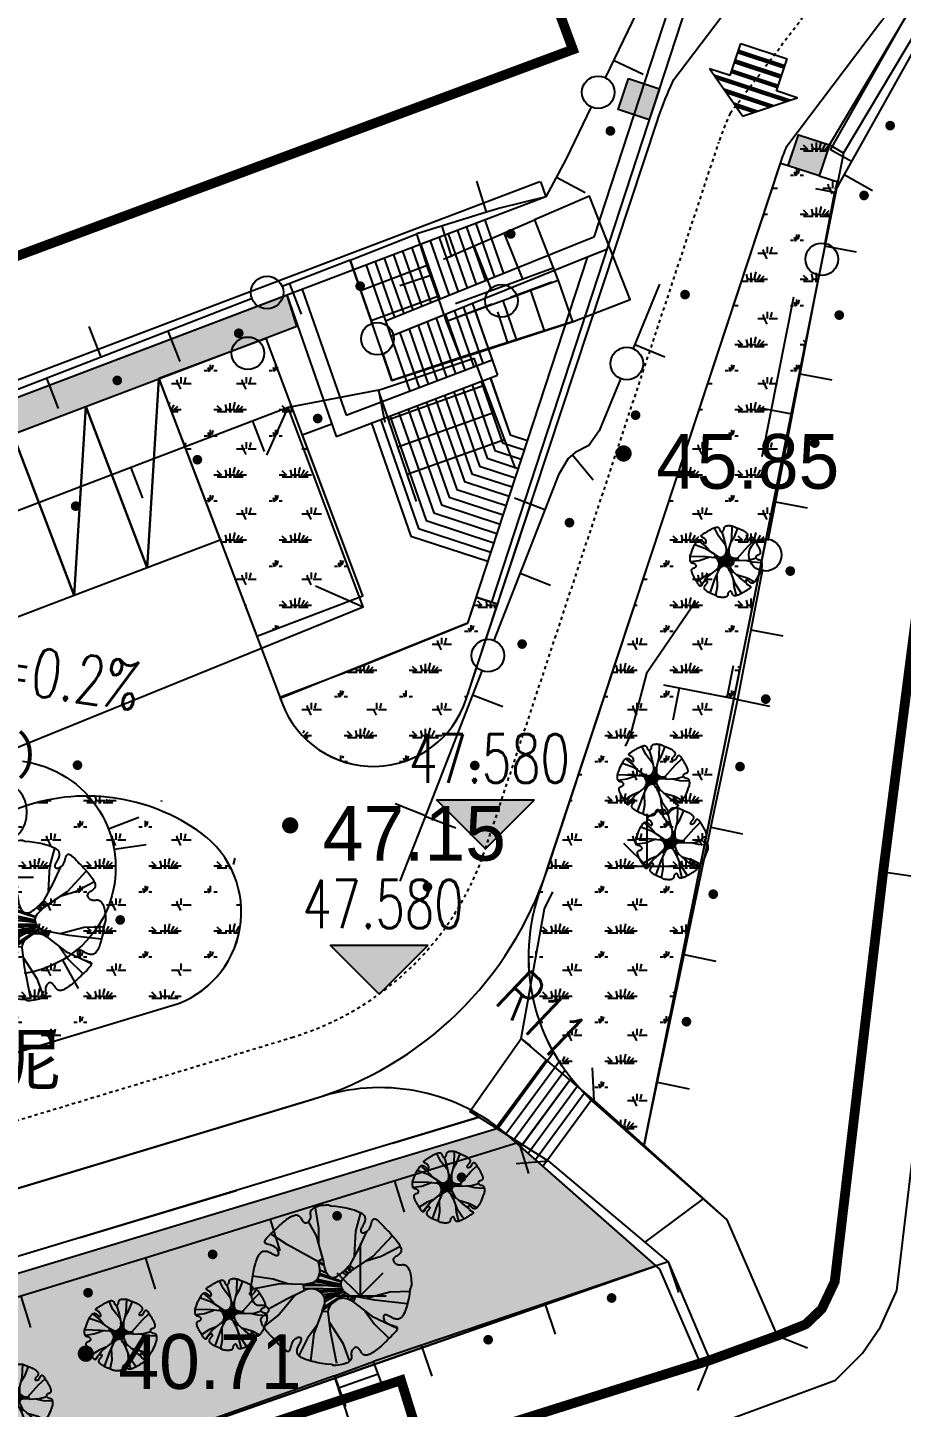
# Model space of a CAD drawing. Header units: metres. Extents: x 36500 to 80772748, y -35000 to 5806266.
# Drawn here: x 40386406.78 to 40386433.61, y 2903041.48 to 2903083.83 of the extents above; entities that cross this region are included whole.
import ezdxf
from ezdxf.enums import TextEntityAlignment as Align
from ezdxf.xclip import XClip

# ---------------------------------------------------------------- set-up
doc = ezdxf.new("R2010")
doc.units = ezdxf.units.M
doc.header["$LTSCALE"] = 10
doc.header["$XCLIPFRAME"] = 0
for name, pattern in [('2', [0]), ('229', [1.5, 1, -0.5]), ('563', [1, 0.5, -0.5]), ('CENTERX2', [4, 2.5, -0.5, 0.5, -0.5])]:
    doc.linetypes.add(name, pattern=pattern)
for name, color, linetype in [('DIM_ELEV', 3, 'Continuous'), ('DIM_SYMB', 3, 'Continuous'), ('dx', 252, 'Continuous'), ('PUB_DIM', 3, 'Continuous'), ('PUB_TEXT', 7, 'Continuous'), ('总平面-场地', 40, 'Continuous'), ('总平面-建筑轮廓线', 4, 'Continuous'), ('总平面-绿化', 3, 'Continuous'), ('总平面-车位', 8, 'Continuous'), ('总平面-道路', 2, 'Continuous'), ('总平面-道路中心线', 1, 'CENTERX2'), ('文字标注', 7, 'Continuous')]:
    doc.layers.add(name, color=color, linetype=linetype)
doc.styles.add('_TCH_DIM', font='SIMPLEX', dxfattribs={"bigfont": 'GBCBIG'})
doc.styles.add('DMZD', font='')
doc.styles.add('JTXD', font='')
doc.styles.add('宋体', font='')
doc.styles.get('DMZD').set_extended_font_data('方正中等线简体')
doc.styles.get('JTXD').set_extended_font_data('SimSun')
doc.styles.get('宋体').set_extended_font_data('SimSun')
pattern_1 = [(0, (0.6, 0.04), (2, 2), [0.3, -0.06, 0.08, -0.06, 0.3, -1.2]), (0, (0.5, 0.1), (2, 2), [0.2, -0.15, 0.3, -0.15, 0.2, -1]), (0, (1.2, 0.9), (2, 2), [0.25, -0.1, 0.25, -1.4]), (0, (0.2, 1.3), (2, 2), [0.1, -0.2, 0.1, -1.6]), (90, (0.4, 1.3), (-2, 2), [0.18, -1.82]), (90, (1, 0.1), (-2, 2), [0.2, -1.8]), (90, (1.5, 0.9), (-2, 2), [0.2, -1.8]), (45, (1.26, 0.08), (2e-16, 2.00000000004), [0.2, -2.628427124]), (135, (0.74, 0.08), (-2.00000000004, 2e-16), [0.2, -2.628427124]), (63.43494882, (1.2, 0.09), (1.02e-10, 2), [0.2, -4.272135954]), (75.96375653, (1.1, 0.1), (7.24e-11, 1.9999999997004), [0.2, -8.046211252]), (75.96375653, (1.6, 0.9), (7.24e-11, 1.9999999997004), [0.16, -8.086211252]), (75.96375653, (0.44, 1.3), (7.24e-11, 1.9999999997004), [0.14, -8.106211252]), (104.03624347, (0.9, 0.1), (-7.24e-11, 1.9999999997004), [0.2, -8.046211252]), (104.03624347, (1.4, 0.9), (-7.24e-11, 1.9999999997004), [0.16, -8.086211252]), (104.03624347, (0.36, 1.3), (-7.24e-11, 1.9999999997004), [0.14, -8.106211252]), (116.5650512, (0.8, 0.09), (-8e-10, 2), [0.2, -4.2721335954])]

# ---------------------------------------------------------------- blocks, each defined once
blk = doc.blocks.new('A$C535D7512')
at = {"linetype": 'Continuous'}
h = blk.add_hatch(dxfattribs=at)
h.set_pattern_fill('PLAST', color=256, scale=0.1, style=0)
h.set_pattern_definition([(0, (-514901.56675, -2728212.42082), (0, 0.3175), []), (0, (-514901.56675, -2728212.38113), (0, 0.3175), []), (0, (-514901.56675, -2728212.34144), (0, 0.3175), [])])
h.paths.add_polyline_path([(0.664, 0), (2.164, 0), (2.164, 1.042), (2.828, 1.042), (1.414, 2.104), (0, 1.042), (0.664, 1.042)])
at = {"linetype": 'Continuous', "flags": 128}
for points in [[(1.414, 2.104), (0, 1.042)], [(1.414, 2.104), (2.828, 1.042), (2.164, 1.042)], [(0.664, 1.042), (0, 1.042)], [(0.664, 1.042), (0.664, 0)], [(2.164, 1.042), (2.164, 0)], [(0.664, 0), (2.164, 0)]]:
    blk.add_lwpolyline(points, dxfattribs=at)
blk = doc.blocks.new('9372010')
at = {"color": 0, "linetype": 'Continuous', "flags": 128}
blk.add_lwpolyline([(0, 3), (0, 0), (1, 0)], dxfattribs=at)
at = {"color": 0, "linetype": 'Continuous'}
for centre, start, end in [((0.225, 2), 102.6804, 257.3196), ((-0.225, 2), 282.6804, 437.3196)]:
    blk.add_arc(centre, 1.025, start, end, dxfattribs=at)
blk = doc.blocks.new('954200')
at = {"color": 0, "linetype": 'Continuous', "lineweight": -3, "flags": 128}
for points in [[(0, 1.6), (0, 0), (0.707, 0.707)], [(-0.707, 0.707), (0, 0)], [(-0.8, 0), (0.8, 0)]]:
    blk.add_lwpolyline(points, dxfattribs=at)
blk = doc.blocks.new('6452110')
at = {"linetype": '2'}
h = blk.add_hatch(color=0, dxfattribs=at)
edge = h.paths.add_edge_path(flags=0)
edge.add_arc((0, 0.85), 0.15, 0, 360)
blk = doc.blocks.new('6452120')
at = {"color": 0, "linetype": 'Continuous', "flags": 128}
blk.add_lwpolyline([(0, 0), (0, 1)], dxfattribs=at)
blk = doc.blocks.new('2362010')
at = {"linetype": '2'}
blk.add_hatch(color=0, dxfattribs=at).paths.add_polyline_path([(0, 0.5), (0, -0.5), (-1, -0.5), (-1, 0.5)])
blk = doc.blocks.new('4641010')
at = {"color": 0, "linetype": 'Continuous', "flags": 128}
blk.add_lwpolyline([(0, 0), (0, 1)], dxfattribs=at)
blk = doc.blocks.new('gc200')
at = {"linetype": '2'}
h = blk.add_hatch(color=0, dxfattribs=at)
edge = h.paths.add_edge_path(flags=0)
edge.add_arc((0, 0), 0.25, 0, 360)
blk = doc.blocks.new('地形1')
at = {"layer": 'dx', "linetype": '2'}
h = blk.add_hatch(color=252, dxfattribs=at)
edge = h.paths.add_edge_path(flags=0)
edge.add_arc((40386433.265, 2903080.819), 0.15, 0, 360)
h = blk.add_hatch(color=252, dxfattribs=at)
edge = h.paths.add_edge_path(flags=0)
edge.add_arc((40386415.689, 2903071.829), 0.15, 0, 360)
h = blk.add_hatch(color=252, dxfattribs=at)
edge = h.paths.add_edge_path(flags=0)
edge.add_arc((40386411.996, 2903070.565), 0.15, 0, 360)
h = blk.add_hatch(color=252, dxfattribs=at)
edge = h.paths.add_edge_path(flags=0)
edge.add_arc((40386408.259, 2903069.139), 0.15, 0, 360)
h = blk.add_hatch(color=252, dxfattribs=at)
edge = h.paths.add_edge_path(flags=0)
edge.add_arc((40386408.315, 2903061.189), 0.15, 0, 360)
h = blk.add_hatch(color=252, dxfattribs=at)
edge = h.paths.add_edge_path(flags=0)
edge.add_arc((40386428.656, 2903061.145), 0.15, 0, 360)
h = blk.add_hatch(color=252, dxfattribs=at)
edge = h.paths.add_edge_path(flags=0)
edge.add_arc((40386427.834, 2903057.23), 0.15, 0, 360)
h = blk.add_hatch(color=252, dxfattribs=at)
edge = h.paths.add_edge_path(flags=0)
edge.add_arc((40386409.626, 2903056.439), 0.15, 0, 360)
h = blk.add_hatch(color=252, dxfattribs=at)
edge = h.paths.add_edge_path(flags=0)
edge.add_arc((40386427.012, 2903053.316), 0.15, 0, 360)
h = blk.add_hatch(color=252, dxfattribs=at)
edge = h.paths.add_edge_path(flags=0)
edge.add_arc((40386420.106, 2903048.54), 0.15, 0, 360)
h = blk.add_hatch(color=252, dxfattribs=at)
edge = h.paths.add_edge_path(flags=0)
edge.add_arc((40386416.285, 2903047.356), 0.15, 0, 360)
h = blk.add_hatch(color=252, dxfattribs=at)
edge = h.paths.add_edge_path(flags=0)
edge.add_arc((40386412.464, 2903046.173), 0.15, 0, 360)
h = blk.add_hatch(color=252, dxfattribs=at)
edge = h.paths.add_edge_path(flags=0)
edge.add_arc((40386408.639, 2903044.997), 0.15, 0, 360)
h = blk.add_hatch(color=252, dxfattribs=at)
edge = h.paths.add_edge_path(flags=0)
edge.add_arc((40386424.713, 2903044.835), 0.15, 0, 360)
h = blk.add_hatch(color=252, dxfattribs=at)
edge = h.paths.add_edge_path(flags=0)
edge.add_arc((40386420.924, 2903043.554), 0.15, 0, 360)
at = {"layer": 'dx', "color": 252, "linetype": 'Continuous', "lineweight": -3, "flags": 128}
for points in [[(40386398.407, 2903097.592), (40386407.67, 2903101.074), (40386407.466, 2903101.504), (40386415.637, 2903104.478), (40386417.661, 2903098.917), (40386423.525, 2903083.155), (40386401.87, 2903075.127)], [(40386443.769, 2903099.43), (40386441.338, 2903090.74), (40386434.352, 2903083.78), (40386431.707, 2903079.063)], [(40386426.457, 2903086.324), (40386424.518, 2903082.289)], [(40386424.087, 2903081.392), (40386423.321, 2903079.799), (40386422.692, 2903078.63), (40386421.281, 2903078.288), (40386420.873, 2903078.161)], [(40386432.074, 2903079.717), (40386431.438, 2903080.074)], [(40386431.85, 2903079.319), (40386432.723, 2903078.83)], [(40386420.873, 2903078.161), (40386420.576, 2903079.116)], [(40386430.97, 2903078.891), (40386431.559, 2903078.774)], [(40386431.707, 2903079.063), (40386431.559, 2903078.774), (40386431.248, 2903077.148)], [(40386420.873, 2903078.161), (40386418.734, 2903077.498)], [(40386419.556, 2903076.723), (40386422.341, 2903077.929)], [(40386422.341, 2903077.929), (40386422.922, 2903076.459)], [(40386416.685, 2903076.686), (40386418.734, 2903077.498)], [(40386419.161, 2903076.22), (40386418.734, 2903077.498)], [(40386423.077, 2903076.065), (40386419.641, 2903074.81), (40386419.374, 2903075.58), (40386419.119, 2903076.314), (40386419.105, 2903076.355), (40386418.734, 2903077.498)], [(40386420.482, 2903077.124), (40386421.026, 2903075.762)], [(40386421.409, 2903077.525), (40386421.974, 2903076.11)], [(40386416.685, 2903076.686), (40386414.6, 2903075.876)], [(40386416.685, 2903076.686), (40386417.371, 2903074.716)], [(40386423.512, 2903074.799), (40386420.074, 2903073.706), (40386417.97, 2903072.997), (40386417.327, 2903074.84), (40386416.685, 2903076.686)], [(40386417.006, 2903075.763), (40386419.046, 2903076.536)], [(40386419.923, 2903075.357), (40386422.922, 2903076.459)], [(40386431.082, 2903076.284), (40386430.255, 2903071.963)], [(40386419.161, 2903076.22), (40386418.212, 2903075.904)], [(40386421.05, 2903075.334), (40386419.641, 2903074.81), (40386419.374, 2903075.58), (40386419.161, 2903076.22)], [(40386422.873, 2903076.013), (40386421.611, 2903075.543)], [(40386426.181, 2903075.955), (40386425.362, 2903073.958)], [(40386413.673, 2903075.516), (40386409.039, 2903073.717)], [(40386417.327, 2903074.84), (40386419.374, 2903075.58)], [(40386421.792, 2903074.252), (40386421.384, 2903075.447)], [(40386422.651, 2903074.525), (40386422.231, 2903075.756)], [(40386420.933, 2903073.979), (40386420.537, 2903075.137)], [(40386421.528, 2903074.154), (40386421.219, 2903075.105)], [(40386409.039, 2903073.717), (40386408.677, 2903074.649)], [(40386420.074, 2903073.706), (40386419.641, 2903074.81)], [(40386421.528, 2903074.154), (40386423.512, 2903074.799)], [(40386417.676, 2903073.841), (40386417.97, 2903072.997), (40386421.528, 2903074.154)], [(40386409.039, 2903073.717), (40386404.868, 2903072.097)], [(40386417.558, 2903072.699), (40386420.495, 2903073.683)], [(40386421.76, 2903070.291), (40386420.495, 2903073.683)], [(40386424.998, 2903073.07), (40386424.336, 2903071.455), (40386424.009, 2903071.005), (40386423.597, 2903070.785), (40386423.38, 2903070.604), (40386423.079, 2903070.097), (40386422.659, 2903069.022)], [(40386417.558, 2903072.699), (40386414.781, 2903072.164), (40386388.064, 2903061.965)], [(40386418.72, 2903069.28), (40386417.558, 2903072.699)], [(40386417.558, 2903072.699), (40386417.747, 2903071.717)], [(40386417.863, 2903071.802), (40386420.805, 2903072.851)], [(40386414.125, 2903070.705), (40386414.781, 2903072.164)], [(40386430.255, 2903071.963), (40386429.273, 2903072.151)], [(40386413.686, 2903071.746), (40386414.043, 2903070.812)], [(40386418.149, 2903070.962), (40386421.116, 2903072.019)], [(40386430.255, 2903071.963), (40386429.51, 2903068.073)], [(40386418.434, 2903070.121), (40386421.426, 2903071.187)], [(40386409.949, 2903070.319), (40386410.306, 2903069.385)], [(40386422.659, 2903069.022), (40386421.728, 2903069.385)], [(40386422.659, 2903069.022), (40386421.091, 2903065)], [(40386429.345, 2903067.209), (40386428.578, 2903063.205), (40386428.261, 2903063.267)], [(40386415.623, 2903066.69), (40386417.089, 2903066.05)], [(40386420.742, 2903064.107), (40386418.999, 2903059.638)], [(40386428.261, 2903063.267), (40386428.452, 2903064.248)], [(40386428.261, 2903063.267), (40386426.318, 2903063.645)], [(40386428.578, 2903063.205), (40386425.706, 2903049.529)], [(40386428.578, 2903063.205), (40386429.557, 2903063)], [(40386406.628, 2903061.309), (40386406.807, 2903061.28), (40386406.984, 2903061.242), (40386407.159, 2903061.194), (40386407.33, 2903061.136), (40386407.499, 2903061.069), (40386407.663, 2903060.993), (40386407.823, 2903060.908), (40386407.978, 2903060.815), (40386408.127, 2903060.712), (40386408.271, 2903060.602), (40386408.409, 2903060.484), (40386408.539, 2903060.359), (40386408.663, 2903060.226), (40386408.779, 2903060.087), (40386408.887, 2903059.942), (40386408.988, 2903059.791), (40386409.079, 2903059.635), (40386409.162, 2903059.474), (40386409.236, 2903059.309), (40386409.301, 2903059.139), (40386409.356, 2903058.967), (40386409.402, 2903058.792), (40386409.438, 2903058.614), (40386409.464, 2903058.435), (40386409.48, 2903058.254), (40386409.486, 2903058.073), (40386409.483, 2903057.892), (40386409.469, 2903057.712), (40386409.446, 2903057.532), (40386409.412, 2903057.354), (40386409.369, 2903057.178), (40386409.316, 2903057.005), (40386409.254, 2903056.835), (40386409.182, 2903056.668), (40386409.101, 2903056.506), (40386409.012, 2903056.349), (40386408.914, 2903056.196), (40386408.808, 2903056.05), (40386408.694, 2903055.909), (40386408.572, 2903055.775), (40386408.443, 2903055.648), (40386408.307, 2903055.528), (40386408.165, 2903055.416), (40386408.017, 2903055.311), (40386407.863, 2903055.215), (40386407.705, 2903055.128), (40386407.541, 2903055.049), (40386407.374, 2903054.98), (40386407.203, 2903054.92), (40386407.029, 2903054.87), (40386406.853, 2903054.829), (40386406.674, 2903054.798)], [(40386418.999, 2903059.638), (40386418.067, 2903060.002)], [(40386409.263, 2903059.239), (40386410.197, 2903059.596)], [(40386418.999, 2903059.638), (40386418.214, 2903057.628)], [(40386427.756, 2903059.29), (40386428.735, 2903059.085)], [(40386409.438, 2903058.614), (40386410.427, 2903058.759)], [(40386407.85, 2903055.208), (40386408.332, 2903054.332)], [(40386426.934, 2903055.376), (40386427.913, 2903055.17)], [(40386420.356, 2903050.564), (40386421.94, 2903052.795)], [(40386424.177, 2903050.901), (40386421.94, 2903052.795)], [(40386421.163, 2903050.055), (40386422.703, 2903052.149)], [(40386421.971, 2903049.545), (40386423.431, 2903051.533)], [(40386426.112, 2903051.461), (40386427.091, 2903051.256)], [(40386429.802, 2903043.679), (40386428.265, 2903047.232), (40386424.177, 2903050.901)], [(40386422.778, 2903049.035), (40386420.356, 2903050.564)], [(40386421.868, 2903049.609), (40386410.656, 2903046.136), (40386398.009, 2903042.271), (40386398.949, 2903039.949), (40386393.856, 2903038.168)], [(40386421.868, 2903049.609), (40386422.164, 2903048.654)], [(40386422.778, 2903049.035), (40386426.448, 2903045.949), (40386427.73, 2903042.926)], [(40386418.047, 2903048.425), (40386418.343, 2903047.47)], [(40386427.53, 2903047.892), (40386425.733, 2903046.55)], [(40386414.226, 2903047.242), (40386414.522, 2903046.287)], [(40386410.405, 2903046.059), (40386410.697, 2903045.103)], [(40386426.448, 2903045.949), (40386417.401, 2903042.89)], [(40386426.448, 2903045.949), (40386426.768, 2903045.002)], [(40386406.58, 2903044.89), (40386406.872, 2903043.934)], [(40386422.659, 2903044.668), (40386422.979, 2903043.721)], [(40386418.869, 2903043.387), (40386419.19, 2903042.439)], [(40386416.208, 2903042.443), (40386417.401, 2903042.89)], [(40386417.685, 2903042.123), (40386417.401, 2903042.89)], [(40386416.208, 2903042.443), (40386400.936, 2903037.038), (40386403.257, 2903030.31), (40386401.712, 2903029.373), (40386407.218, 2903019.971)], [(40386416.443, 2903041.713), (40386416.208, 2903042.443)], [(40386416.208, 2903042.443), (40386416.541, 2903041.5)], [(40386416.325, 2903042.078), (40386417.543, 2903042.507)]]:
    blk.add_lwpolyline(points, dxfattribs=at)
at = {"layer": 'dx', "color": 252, "linetype": '563', "lineweight": -3, "flags": 128}
for points in [[(40386431.438, 2903080.074), (40386433.74, 2903084.141), (40386440.93, 2903091.115), (40386443.154, 2903099.516), (40386443.769, 2903099.43)], [(40386422.236, 2903052.57), (40386421.94, 2903052.795), (40386422.653, 2903056.78), (40386422.651, 2903056.781), (40386425.296, 2903062.1), (40386425.8, 2903064.048), (40386428.918, 2903068.566), (40386430.97, 2903078.891)], [(40386392.922, 2903039.15), (40386397.057, 2903040.408), (40386396.03, 2903042.956), (40386408.631, 2903046.761), (40386420.636, 2903050.387)]]:
    blk.add_lwpolyline(points, dxfattribs=at)
at = {"layer": 'dx', "color": 252, "linetype": 'Continuous', "lineweight": -3, "flags": 128}
for points in [[(40386422.341, 2903077.929), (40386422.922, 2903076.459), (40386423.077, 2903076.065), (40386423.512, 2903074.799), (40386425.281, 2903075.484), (40386424.035, 2903078.657)], [(40386414.781, 2903072.164), (40386388.064, 2903061.965), (40386390.609, 2903055.296), (40386417.089, 2903066.05)]]:
    blk.add_lwpolyline(points, close=True, dxfattribs=at)
at = {"layer": 'dx', "color": 252, "linetype": '229', "lineweight": -3, "flags": 128}
blk.add_lwpolyline([(40386433.048, 2903057.903), (40386431.679, 2903046.125), (40386431.562, 2903045.333), (40386431.43, 2903044.914), (40386431.167, 2903044.501), (40386430.676, 2903044.03), (40386429.86, 2903043.7), (40386426.863, 2903042.611), (40386418.915, 2903040.151), (40386418.247, 2903042.309), (40386416.443, 2903041.713)], dxfattribs=at)
at = {"layer": 'dx', "color": 252, "linetype": 'Continuous', "lineweight": -3}
for points in [[(40386433.048, 2903057.903, 0), (40386434.489, 2903068.069, 0), (40386443.946, 2903066.971, 0), (40386441.482, 2903046.201, 0), (40386440.559, 2903046.305, 0), (40386440.12, 2903043.231, 0), (40386439.405, 2903041.744, 0), (40386438.172, 2903039.965, 0), (40386437.155, 2903038.946, 0), (40386435.26, 2903037.773, 0), (40386432.792, 2903037, 0), (40386431.846, 2903036.732, 0), (40386429.012, 2903035.931, 0), (40386427.445, 2903040.802, 0), (40386427.775, 2903040.91, 0), (40386431.587, 2903042.313, 0), (40386432.42, 2903043.142, 0), (40386432.964, 2903043.946, 0), (40386433.474, 2903045.062, 0), (40386434.96, 2903057.632, 0)], [(40386427.445, 2903040.802, 0), (40386429.012, 2903035.931, 0), (40386415.413, 2903031.372, 0), (40386412.39, 2903040.375, 0), (40386416.443, 2903041.713, 0), (40386417.78, 2903037.634, 0), (40386419.374, 2903038.156, 0)]]:
    blk.add_polyline3d(points, close=True, dxfattribs=at)
for centre in [(40386424.302, 2903081.841), (40386431.165, 2903076.716), (40386414.136, 2903075.696), (40386421.33, 2903075.439), (40386417.524, 2903074.279), (40386413.548, 2903073.831), (40386425.18, 2903073.514), (40386429.428, 2903067.641), (40386420.916, 2903064.553)]:
    blk.add_circle(centre, 0.5, dxfattribs=at)
at = {"layer": 'dx', "color": 252}
for name, p, rotation in [('6452120', (40386424.776, 2903082.827), 244.3287073501308), ('2362010', (40386426.023, 2903081.476), 340.7340681019342), ('6452110', (40386423.91, 2903081.024), 244.3287073501308), ('2362010', (40386431.244, 2903079.751), 340.7340681019342), ('6452120', (40386423.018, 2903079.235), 241.7109965636396), ('6452110', (40386431.707, 2903079.063), 242.8955697263414), ('6452120', (40386419.504, 2903077.737), 197.2236383906143), ('6452110', (40386421.416, 2903078.321), 193.6251122609733), ('6452120', (40386431.244, 2903077.129), 259.1603264686659), ('6452120', (40386414.821, 2903075.962), 201.2200777719431), ('6452110', (40386416.685, 2903076.686), 201.2200777719431), ('6452110', (40386426.181, 2903075.955), 247.6977389940936), ('6452110', (40386430.868, 2903075.164), 259.1603264686659), ('6452110', (40386412.957, 2903075.238), 201.2200777719431), ('6452120', (40386411.092, 2903074.514), 201.2200777719431), ('6452120', (40386425.422, 2903074.104), 247.6977389940936), ('6452120', (40386407.363, 2903073.066), 201.2200777719431), ('6452110', (40386409.228, 2903073.79), 201.2200777719431), ('6452120', (40386430.492, 2903073.2), 259.1603264686659), ('6452110', (40386424.663, 2903072.254), 247.6977389940936), ('6452110', (40386430.116, 2903071.236), 259.1603264686659), ('6452120', (40386423.51, 2903070.713), 219.8838565344163), ('6452120', (40386429.74, 2903069.271), 259.1603264686659), ('6452110', (40386422.628, 2903068.941), 248.6878433314862), ('6452120', (40386421.901, 2903067.078), 248.6878433314862), ('6452110', (40386429.364, 2903067.307), 259.1603264686659), ('6452120', (40386428.987, 2903065.343), 259.1603264686659), ('6452110', (40386421.174, 2903065.215), 248.6878433314862), ('6452120', (40386426.788, 2903063.553), 168.9951359413986), ('6452120', (40386420.447, 2903063.351), 248.6878433314862), ('6452110', (40386428.611, 2903063.378), 259.1603264686659), ('6452110', (40386419.72, 2903061.488), 248.6878433314862), ('6452120', (40386418.994, 2903059.625), 248.6878433314862), ('6452110', (40386418.267, 2903057.762), 248.6878433314862), ('4641010', (40386424.177, 2903050.901), 3.093894464677985), ('4641010', (40386422.778, 2903049.035), 94.94198910510815), ('4641010', (40386429.802, 2903043.679), 248.3929977103263), ('4641010', (40386427.73, 2903042.926), 157.9799086263513)]:
    blk.add_blockref(name, p, dxfattribs=dict(at, rotation=rotation))
for name, p in [('gc200', (40386425.081, 2903070.755)), ('9372010', (40386405.964, 2903057.747)), ('gc200', (40386414.845, 2903059.341)), ('954200', (40386425.79, 2903058.093)), ('954200', (40386416.989, 2903044.9)), ('gc200', (40386408.571, 2903043.127))]:
    blk.add_blockref(name, p, dxfattribs=at)
at = {"layer": 'dx', "color": 252, "style": 'DMZD'}
for s, p in [('45.85', (40386426.081, 2903071.353)), ('47.15', (40386415.845, 2903059.939)), ('40.71', (40386409.571, 2903043.725))]:
    blk.add_text(s, height=1.68, dxfattribs=at).set_placement(p, align=Align.TOP_LEFT)
at = {"layer": 'dx', "color": 252, "style": 'JTXD'}
blk.add_text('水泥', height=1.54, dxfattribs=at).set_placement((40386405.707, 2903052.178), align=Align.MIDDLE_CENTER)
blk = doc.blocks.new('$plan$00004033')
for p, q in [((-155, 727), (-199, 989)), ((315, 690), (381, 925)), ((-187, 629), (-289, 812)), ((-157, 522), (-155, 727)), ((-559, 513), (-780, 660)), ((-104, 339), (-187, 629)), ((298, 373), (315, 690)), ((452, 684), (356, 474)), ((540, 372), (784, 634)), ((-168, 301), (-559, 513)), ((356, 474), (234, 252)), ((290, 204), (540, 372)), ((448, 311), (643, 372)), ((643, 372), (879, 495)), ((-168, 301), (-104, 339)), ((-168, 301), (-168, 301)), ((-167, 299), (-90, 251)), ((-161, 305), (-91, 260)), ((-143, 194), (-58, 156)), ((-120, 330), (-101, 315)), ((-104, 339), (-87, 236)), ((169, 183), (211, 139)), ((182, 195), (222, 149)), ((210, 224), (246, 171)), ((220, 236), (267, 188)), ((234, 250), (290, 206)), ((290, 206), (271, 191)), ((-656, 17), (-1026, -56)), ((-739, 77), (-1003, 116)), ((-546, 12), (-739, 77)), ((-355, 6), (-656, 17)), ((-355, 6), (-250, 29)), ((-338, -67), (-355, 6)), ((-354, 0), (134, 0)), ((-282, 22), (128, -21)), ((-208, 47), (125, -6)), ((-191, 61), (134, 0)), ((-177, 76), (123, 10)), ((-151, 133), (128, 40)), ((-147, 152), (132, 49)), ((147, 164), (195, 123)), ((-800, -305), (-567, -175)), ((-461, -127), (-660, -373)), ((-567, -175), (-364, -79)), ((-364, -79), (-338, -67)), ((-344, -41), (140, -46)), ((-168, -71), (150, -58)), ((-140, -89), (159, -66)), ((-114, -331), (196, -105)), ((-108, -122), (172, -81)), ((-107, -313), (192, -102)), ((-98, -288), (187, -98)), ((-91, -151), (35, -101)), ((-85, -166), (78, -95)), ((-82, -179), (108, -90)), ((-79, -208), (158, -83)), ((198, -174), (238, -131)), ((209, -177), (247, -134)), ((241, -190), (275, -142)), ((256, -198), (289, -144)), ((312, -145), (283, -213)), ((561, -192), (312, -145)), ((447, -168), (753, -86)), ((753, -86), (1019, -76)), ((-115, -336), (-219, -619)), ((-115, -336), (-87, -259)), ((-41, -342), (-115, -336)), ((-9, -593), (-39, -340)), ((283, -213), (246, -193)), ((283, -213), (521, -399)), ((434, -330), (552, -497)), ((975, -241), (561, -192)), ((-660, -373), (-863, -533)), ((-180, -515), (-302, -679)), ((-22, -477), (150, -743)), ((521, -399), (847, -550)), ((552, -497), (742, -683)), ((-302, -679), (-413, -902)), ((-219, -619), (-261, -972)), ((72, -1002), (-9, -593)), ((150, -743), (236, -975))]:
    blk.add_line(p, q)
blk.add_lwpolyline([(259, -883), (259, -893), (260, -904), (261, -914), (262, -923), (261, -933), (259, -942), (255, -952), (249, -961), (242, -969), (233, -977), (223, -985), (210, -993), (195, -1000), (178, -1006), (160, -1012), (138, -1017), (115, -1021), (90, -1024), (62, -1027), (32, -1028), (4, -1015), (-59, -1009), (-117, -1002), (-169, -993), (-217, -983), (-259, -973), (-295, -961), (-327, -950), (-354, -939), (-376, -928), (-393, -918), (-407, -908), (-417, -898), (-424, -889), (-429, -880), (-432, -871), (-434, -862), (-435, -854), (-436, -845), (-435, -836), (-434, -827), (-432, -818), (-430, -809), (-426, -800), (-422, -790), (-418, -781), (-412, -771), (-407, -761), (-401, -751), (-396, -742), (-391, -732), (-387, -723), (-383, -714), (-381, -705), (-380, -697), (-380, -690), (-381, -684), (-384, -678), (-389, -674), (-395, -671), (-403, -669), (-413, -669), (-424, -671), (-435, -675), (-448, -681), (-460, -688), (-472, -699), (-483, -711), (-493, -726), (-501, -743), (-508, -762), (-513, -781), (-519, -800), (-524, -816), (-531, -831), (-538, -841), (-548, -847), (-559, -847), (-572, -842), (-587, -833), (-603, -820), (-620, -804), (-638, -787), (-657, -768), (-675, -749), (-693, -730), (-711, -712), (-729, -694), (-746, -675), (-763, -658), (-779, -640), (-795, -622), (-810, -605), (-824, -587), (-838, -570), (-850, -553), (-861, -536), (-871, -520), (-880, -504), (-887, -489), (-892, -476), (-896, -463), (-897, -451), (-897, -441), (-895, -431), (-892, -421), (-886, -412), (-879, -404), (-871, -396), (-860, -388), (-849, -380), (-837, -372), (-826, -364), (-816, -356), (-807, -347), (-800, -339), (-796, -329), (-796, -320), (-798, -310), (-803, -300), (-810, -290), (-819, -282), (-829, -274), (-840, -268), (-851, -263), (-862, -260), (-873, -259), (-883, -259), (-894, -260), (-904, -261), (-914, -262), (-924, -262), (-933, -261), (-943, -259), (-952, -255), (-961, -250), (-969, -243), (-978, -234), (-986, -223), (-993, -210), (-1000, -196), (-1006, -179), (-1012, -160), (-1017, -139), (-1021, -115), (-1024, -90), (-1027, -62), (-1028, -32), (-1023, -2), (-1010, 59), (-1002, 117), (-994, 169), (-984, 216), (-973, 258), (-962, 295), (-950, 327), (-939, 354), (-928, 376), (-918, 393), (-908, 406), (-899, 417), (-889, 424), (-880, 429), (-872, 432), (-863, 434), (-854, 435), (-845, 435), (-836, 435), (-827, 434), (-818, 432), (-809, 430), (-800, 426), (-790, 422), (-781, 417), (-771, 412), (-761, 407), (-752, 401), (-742, 396), (-733, 391), (-723, 386), (-714, 383), (-706, 381), (-698, 380), (-690, 380), (-684, 381), (-678, 384), (-674, 389), (-671, 395), (-669, 403), (-669, 412), (-671, 423), (-675, 435), (-681, 448), (-689, 460), (-699, 472), (-711, 483), (-726, 493), (-743, 501), (-762, 507), (-781, 513), (-800, 519), (-817, 524), (-831, 531), (-841, 538), (-847, 547), (-847, 559), (-842, 572), (-833, 587), (-820, 603), (-805, 620), (-787, 638), (-769, 656), (-749, 675), (-731, 693), (-712, 711), (-694, 729), (-676, 746), (-658, 763), (-640, 779), (-623, 795), (-605, 810), (-587, 824), (-570, 837), (-553, 850), (-536, 861), (-520, 871), (-504, 880), (-490, 887), (-476, 892), (-463, 895), (-452, 897), (-441, 897), (-431, 895), (-421, 891), (-413, 886), (-404, 879), (-396, 870), (-388, 860), (-380, 849), (-372, 837), (-364, 826), (-356, 815), (-348, 807), (-339, 800), (-330, 796), (-320, 795), (-310, 798), (-300, 803), (-290, 810), (-282, 819), (-274, 829), (-268, 840), (-263, 851), (-260, 862), (-259, 872), (-259, 883), (-260, 893), (-261, 904), (-262, 914), (-262, 923), (-261, 933), (-259, 942), (-255, 952), (-250, 961), (-243, 969), (-234, 977), (-223, 985), (-210, 993), (-196, 1000), (-179, 1006), (-160, 1012), (-139, 1017), (-116, 1021), (-90, 1024), (-62, 1027), (-32, 1028), (-5, 1015), (59, 1009), (116, 1002), (169, 993), (216, 983), (258, 973), (295, 961), (327, 950), (353, 939), (375, 928), (393, 918), (406, 908), (416, 898), (424, 889), (429, 880), (432, 871), (434, 862), (435, 854), (435, 845), (435, 836), (434, 827), (432, 818), (429, 809), (426, 800), (422, 790), (417, 781), (412, 771), (406, 761), (401, 751), (396, 742), (391, 732), (386, 723), (383, 714), (380, 705), (379, 697), (379, 690), (381, 684), (384, 678), (388, 674), (394, 671), (402, 669), (412, 669), (423, 671), (435, 675), (447, 681), (460, 688), (472, 699), (483, 711), (492, 726), (500, 743), (507, 762), (513, 781), (518, 800), (524, 816), (530, 831), (538, 841), (547, 847), (559, 847), (572, 842), (587, 833), (603, 820), (620, 804), (638, 787), (656, 768), (674, 749), (693, 730), (711, 712), (728, 694), (746, 675), (762, 658), (779, 640), (794, 622), (809, 605), (824, 587), (837, 570), (850, 553), (861, 536), (871, 520), (879, 504), (886, 489), (892, 476), (895, 463), (897, 451), (897, 441), (895, 431), (891, 421), (886, 412), (879, 404), (870, 396), (860, 388), (849, 380), (837, 372), (826, 364), (815, 356), (806, 347), (800, 339), (796, 329), (795, 320), (798, 310), (803, 300), (810, 290), (819, 282), (829, 274), (840, 268), (851, 263), (862, 260), (872, 259), (883, 259), (893, 260), (903, 261), (913, 262), (923, 262), (933, 261), (942, 259), (951, 255), (960, 250), (969, 243), (977, 234), (985, 223), (992, 210), (999, 196), (1006, 179), (1011, 160), (1016, 139), (1021, 115), (1024, 90), (1026, 62), (1028, 32), (1028, 0), (1009, -59), (1002, -117), (993, -169), (983, -216), (972, -258), (961, -295), (950, -327), (938, -354), (928, -376), (917, -393), (908, -406), (898, -417), (889, -424), (880, -429), (871, -432), (862, -434), (853, -435), (845, -435), (836, -435), (827, -434), (818, -432), (809, -430), (799, -426), (790, -422), (780, -417), (771, -412), (761, -407), (751, -401), (742, -396), (732, -391), (723, -386), (714, -383), (705, -381), (697, -380), (690, -380), (683, -381), (678, -384), (673, -389), (670, -395), (669, -403), (669, -412), (671, -423), (675, -435), (680, -448), (688, -460), (698, -472), (711, -483), (726, -493), (743, -501), (761, -507), (781, -513), (799, -519), (816, -524), (830, -531), (841, -538), (847, -547), (847, -559), (842, -572), (833, -587), (820, -603), (804, -620), (787, -638), (768, -656), (749, -675), (730, -693), (712, -711), (693, -729), (675, -746), (657, -763), (640, -779), (622, -795), (604, -810), (587, -824), (569, -837), (552, -850), (536, -861), (519, -871), (504, -880), (489, -887), (476, -892), (463, -895), (451, -897), (440, -897), (430, -895), (421, -891), (412, -886), (404, -879), (395, -870), (387, -860), (380, -849), (372, -837), (364, -826), (356, -815), (347, -807), (338, -800), (329, -796), (319, -795), (309, -798), (299, -803), (290, -810), (281, -819), (274, -829), (267, -840), (263, -851), (260, -862), (259, -872)], close=True)
for centre, radius, start, end in [((-454, 172), 314, 14.4178, 24.1148), ((-374, 193), 231, 336.9883, 14.4178), ((139, 273), 229, 189.3639, 219.0167), ((-285, 671), 666, 302.6981, 321.0769), ((722, -389), 735, 127.8129, 143.5558), ((-277, 152), 126, 282.5027, 336.9883), ((28, 183), 87.1, 219.0167, 302.6981), ((223, 10), 99.6, 157.6896, 229.9924), ((-257, -237), 189, 40.3701, 115.2365), ((-224, -209), 146, 340.023, 40.3701), ((153, -364), 195, 61.518, 173.4049), ((306, 28), 173, 217.5776, 271.9347)]:
    blk.add_arc(centre, radius, start, end)

msp = doc.modelspace()

# ---------------------------------------------------------------- hatches: boundary and pattern name
at = {"layer": 'DIM_ELEV', "linetype": 'Continuous'}
for points in [[(40386420.841, 2903058.624), (40386419.341, 2903060.124), (40386422.341, 2903060.124)], [(40386417.577, 2903054.16), (40386416.077, 2903055.66), (40386419.077, 2903055.66)]]:
    msp.add_hatch(color=256, dxfattribs=at).paths.add_polyline_path(points)
at = {"layer": '总平面-绿化'}
h = msp.add_hatch(dxfattribs=at)
h.set_pattern_fill('草坪或沼泽', color=256, scale=0.5)
h.set_pattern_definition(pattern_1)
edge = h.paths.add_edge_path()
edge.add_line((40386386.788, 2903063.931), (40386392.21, 2903065.989))
edge.add_line((40386392.21, 2903065.989), (40386402.961, 2903070.07))
edge.add_line((40386402.961, 2903070.07), (40386408.571, 2903072.2))
edge.add_line((40386408.571, 2903072.2), (40386410.815, 2903073.052))
edge.add_line((40386410.815, 2903073.052), (40386415.051, 2903074.66))
edge.add_line((40386415.051, 2903074.66), (40386414.748, 2903075.614))
edge.add_line((40386414.748, 2903075.614), (40386378.21, 2903061.744))
edge.add_arc((40386376.08, 2903067.353), 6, 201.1519, 290.7874, ccw=False)
edge.add_line((40386370.485, 2903065.188), (40386348.505, 2903121.998))
edge.add_line((40386348.505, 2903121.998), (40386348.971, 2903122.178))
edge.add_line((40386348.971, 2903122.178), (40386362.066, 2903088.333))
edge.add_line((40386362.066, 2903088.333), (40386364.161, 2903089.143))
edge.add_line((40386364.161, 2903089.143), (40386362.526, 2903093.497))
edge.add_line((40386362.526, 2903093.497), (40386363.186, 2903093.753))
edge.add_line((40386363.186, 2903093.753), (40386350.371, 2903126.873))
edge.add_arc((40386353.932, 2903120.846), 7, 120.5712, 200.4481)
edge.add_line((40386347.373, 2903118.4), (40386368.035, 2903062.982))
edge.add_arc((40386374.594, 2903065.428), 7, 200.4481, 261.1951)
edge.add_line((40386373.523, 2903058.51), (40386378.835, 2903057.687))
edge.add_arc((40386377.151, 2903046.817), 11, 57.4331, 81.1951, ccw=False)
edge.add_line((40386383.073, 2903056.087), (40386390.154, 2903051.564))
edge.add_line((40386390.154, 2903051.564), (40386391.315, 2903052.005))
edge.add_line((40386391.315, 2903052.005), (40386388.76, 2903058.736))
edge.add_line((40386388.76, 2903058.736), (40386386.788, 2903063.931))
h = msp.add_hatch(dxfattribs=at)
h.set_pattern_fill('草坪或沼泽', color=256, scale=0.5)
h.set_pattern_definition(pattern_1)
edge = h.paths.add_edge_path()
edge.add_line((40386430.139, 2903079.59), (40386430.452, 2903080.539))
edge.add_line((40386430.452, 2903080.539), (40386431.402, 2903080.225))
edge.add_line((40386431.402, 2903080.225), (40386431.088, 2903079.276))
edge.add_line((40386431.088, 2903079.276), (40386431.654, 2903079.089))
edge.add_line((40386431.654, 2903079.089), (40386425.698, 2903049.49))
edge.add_line((40386425.698, 2903049.49), (40386424.207, 2903050.801))
edge.add_arc((40386428.17, 2903055.307), 6, 161.713, 228.6708, ccw=False)
edge.add_line((40386422.473, 2903057.189), (40386426.324, 2903068.843))
edge.add_line((40386426.324, 2903068.843), (40386429.901, 2903079.668))
edge.add_line((40386429.901, 2903079.668), (40386430.139, 2903079.59))
h = msp.add_hatch(dxfattribs=at)
h.set_pattern_fill('草坪或沼泽', color=256, scale=0.5)
h.set_pattern_definition(pattern_1)
h.paths.add_polyline_path([(40386414.104, 2903074.289), (40386410.811, 2903073.061), (40386413.816, 2903065.146), (40386417.073, 2903066.382)])
h = msp.add_hatch(dxfattribs=at)
h.set_pattern_fill('草坪或沼泽', color=256, scale=0.5)
h.set_pattern_definition(pattern_1)
edge = h.paths.add_edge_path()
edge.add_line((40386420.25, 2903063.211), (40386421.214, 2903066.128))
edge.add_line((40386421.214, 2903066.128), (40386420.554, 2903066.344))
edge.add_line((40386420.554, 2903066.344), (40386420.293, 2903065.545))
edge.add_line((40386420.293, 2903065.545), (40386414.542, 2903063.232))
edge.add_line((40386414.542, 2903063.232), (40386414.597, 2903063.088))
edge.add_arc((40386417.402, 2903064.152), 3, 200.7874, 341.713)
h = msp.add_hatch(dxfattribs=at)
h.set_pattern_fill('草坪或沼泽', color=256, scale=0.5)
h.set_pattern_definition(pattern_1)
edge = h.paths.add_edge_path()
edge.add_arc((40386404.613, 2903057.267), 3, 196.9648, 204.6099)
edge.add_line((40386401.886, 2903056.017), (40386391.782, 2903052.182))
edge.add_line((40386391.782, 2903052.182), (40386390.154, 2903051.564))
edge.add_line((40386390.154, 2903051.564), (40386391.817, 2903050.502))
edge.add_arc((40386395.585, 2903056.402), 7, 237.4331, 286.8035)
edge.add_line((40386397.609, 2903049.7), (40386411.212, 2903053.808))
edge.add_arc((40386410.344, 2903056.68), 3, 286.8035, 413.8236)
edge.add_line((40386412.115, 2903059.102), (40386412.14, 2903059.084))
edge.add_arc((40386408.598, 2903054.24), 6, 53.8236, 110.7874)
edge.add_line((40386406.469, 2903059.85), (40386401.716, 2903058.045))
h = msp.add_hatch(dxfattribs=at)
h.set_pattern_fill('草坪或沼泽', color=256, scale=0.5)
h.set_pattern_definition(pattern_1)
edge = h.paths.add_edge_path()
edge.add_line((40386426.08, 2903045.825), (40386421.563, 2903049.797))
edge.add_arc((40386417.601, 2903045.292), 6, 48.6708, 52.4888)
edge.add_line((40386421.254, 2903050.051), (40386396.698, 2903042.635))
edge.add_line((40386396.698, 2903042.635), (40386397.724, 2903040.088))
edge.add_line((40386397.724, 2903040.088), (40386392.771, 2903038.581))
edge.add_line((40386392.771, 2903038.581), (40386380.48, 2903051.593))
edge.add_line((40386380.48, 2903051.593), (40386378.465, 2903053.693))
edge.add_arc((40386377.151, 2903046.817), 7, 79.1868, 81.1951)
edge.add_line((40386378.223, 2903053.735), (40386375.369, 2903054.177))
edge.add_line((40386375.369, 2903054.177), (40386394.147, 2903034.828))
edge.add_line((40386394.147, 2903034.828), (40386400.936, 2903037.038))
edge.add_line((40386400.936, 2903037.038), (40386426.08, 2903045.825))

# ---------------------------------------------------------------- linework, layer by layer
at = {"layer": 'DIM_ELEV', "linetype": 'Continuous'}
for p, q in [((40386420.841, 2903058.624), (40386419.341, 2903060.124)), ((40386419.341, 2903060.124), (40386422.341, 2903060.124)), ((40386420.841, 2903058.624), (40386422.341, 2903060.124)), ((40386417.577, 2903054.16), (40386416.077, 2903055.66)), ((40386416.077, 2903055.66), (40386419.077, 2903055.66)), ((40386417.577, 2903054.16), (40386419.077, 2903055.66))]:
    msp.add_line(p, q, dxfattribs=at)
at = {"layer": 'DIM_SYMB', "linetype": 'Continuous'}
msp.add_lwpolyline([(40386404.797, 2903063.093, 0, 0, 0), (40386409.237, 2903062.454, 0.4, 0, 0), (40386410.721, 2903062.24, 0, 0, 0)], format="xyseb", dxfattribs=at)
at = {"layer": 'PUB_DIM', "linetype": 'Continuous'}
msp.add_lwpolyline([(40386422.508, 2903051.662, 0, 0, 0), (40386420.96, 2903053.145, 0.33, 0, 0), (40386420.238, 2903053.837, 0, 0, 0)], format="xyseb", dxfattribs=at)
at = {"layer": '总平面-场地'}
for p, q in [((40386424.166, 2903077.395, 61.098), (40386417.773, 2903074.815, 61.098)), ((40386424.353, 2903076.931, 61.098), (40386417.938, 2903074.342, 61.098)), ((40386424.569, 2903077.018, 61.098), (40386423.415, 2903076.553, 61.098)), ((40386411.935, 2903070.101, 61.098), (40386414.597, 2903063.088, 61.098)), ((40386420.25, 2903063.211, 61.098), (40386422.25, 2903069.263, 61.098)), ((40386413.816, 2903065.146, 61.098), (40386417.073, 2903066.382, 61.098)), ((40386416.769, 2903064.128, 61.098), (40386420.293, 2903065.545, 61.098)), ((40386414.526, 2903063.276, 61.098), (40386416.769, 2903064.128, 61.098)), ((40386421.236, 2903050.065, 15.242), (40386422.934, 2903052.376, 15.242)), ((40386421.47, 2903049.877, 15.242), (40386423.101, 2903052.096, 15.242)), ((40386421.697, 2903049.679, 15.242), (40386423.279, 2903051.832, 15.242)), ((40386421.923, 2903049.48, 15.242), (40386423.467, 2903051.581, 15.242)), ((40386422.15, 2903049.282, 15.242), (40386423.665, 2903051.344, 15.242)), ((40386422.376, 2903049.083, 15.242), (40386423.872, 2903051.119, 15.242)), ((40386422.602, 2903048.884, 15.242), (40386424.089, 2903050.908, 15.242))]:
    msp.add_line(p, q, dxfattribs=at)
for points in [[(40386431.402, 2903080.225), (40386433.74, 2903084.141), (40386440.93, 2903091.115), (40386446.691, 2903128.128)], [(40386431.831, 2903079.969), (40386434.135, 2903083.828), (40386441.398, 2903090.873), (40386447.183, 2903128.036)], [(40386431.831, 2903079.969), (40386431.402, 2903080.225)], [(40386431.831, 2903079.969), (40386425.706, 2903049.529)], [(40386426.08, 2903045.825), (40386400.936, 2903037.038), (40386394.147, 2903034.828), (40386375.369, 2903054.177)], [(40386420.78, 2903049.908), (40386396.698, 2903042.635), (40386397.724, 2903040.088), (40386392.771, 2903038.581), (40386380.48, 2903051.593), (40386378.465, 2903053.693)], [(40386420.636, 2903050.387), (40386396.03, 2903042.956), (40386397.057, 2903040.408), (40386392.922, 2903039.15), (40386380.842, 2903051.938), (40386379.392, 2903053.449)]]:
    msp.add_lwpolyline(points, dxfattribs=at)
at = {"layer": '总平面-场地', "elevation": 61.098}
for points in [[(40386422.692, 2903078.63), (40386378.21, 2903061.744, -0.412352), (40386370.485, 2903065.188), (40386348.505, 2903121.998)], [(40386422.514, 2903079.097), (40386378.032, 2903062.211, -0.412352), (40386370.951, 2903065.369), (40386348.971, 2903122.178)]]:
    msp.add_lwpolyline(points, format="xyb", dxfattribs=at)
at = {"layer": '总平面-场地'}
for points, elevation in [([(40386432.717, 2903104.47), (40386431.826, 2903099.224), (40386421.029, 2903066.189)], -285.802), ([(40386432.224, 2903104.554), (40386431.34, 2903099.344), (40386424.166, 2903077.395)], -285.802), ([(40386422.527, 2903079.102), (40386422.692, 2903078.63)], 61.098), ([(40386419.979, 2903077.6), (40386420.558, 2903075.939)], 61.098), ([(40386420.26, 2903077.707), (40386420.837, 2903076.051)], 61.098), ([(40386420.541, 2903077.813), (40386421.115, 2903076.164)], 61.098), ([(40386420.821, 2903077.92), (40386421.394, 2903076.276)], 61.098), ([(40386418.857, 2903077.174), (40386419.444, 2903075.489)], 61.098), ([(40386419.138, 2903077.281), (40386419.723, 2903075.602)], 61.098), ([(40386419.418, 2903077.387), (40386420.001, 2903075.714)], 61.098), ([(40386419.699, 2903077.494), (40386420.28, 2903075.826)], 61.098), ([(40386417.735, 2903076.748), (40386418.33, 2903075.04)], 61.098), ([(40386418.015, 2903076.855), (40386418.608, 2903075.152)], 61.098), ([(40386418.296, 2903076.961), (40386418.887, 2903075.264)], 61.098), ([(40386418.577, 2903077.068), (40386419.166, 2903075.377)], 61.098), ([(40386423.963, 2903076.773), (40386420.293, 2903065.545)], -285.802), ([(40386417.174, 2903076.535), (40386418.52, 2903072.671)], 61.098), ([(40386417.454, 2903076.642), (40386418.051, 2903074.927)], 61.098), ([(40386414.743, 2903075.627), (40386416.258, 2903071.277)], 61.098), ([(40386415.215, 2903075.792), (40386416.561, 2903071.927)], 61.098), ([(40386419.609, 2903075.016), (40386420.203, 2903073.31)], 61.098), ([(40386419.887, 2903075.129), (40386420.484, 2903073.416)], 61.098), ([(40386420.166, 2903075.241), (40386420.764, 2903073.523)], 61.098), ([(40386420.444, 2903075.354), (40386421.209, 2903073.157)], 61.098), ([(40386418.495, 2903074.567), (40386419.081, 2903072.884)], 61.098), ([(40386418.773, 2903074.679), (40386419.361, 2903072.99)], 61.098), ([(40386419.052, 2903074.792), (40386419.642, 2903073.097)], 61.098), ([(40386419.33, 2903074.904), (40386419.923, 2903073.203)], 61.098), ([(40386418.216, 2903074.454), (40386418.8, 2903072.777)], 61.098), ([(40386416.561, 2903071.927), (40386421.045, 2903073.629)], 61.098), ([(40386416.258, 2903071.277), (40386421.209, 2903073.157)], 61.098), ([(40386420.709, 2903072.967), (40386421.364, 2903071.087), (40386422.033, 2903070.868)], 61.098), ([(40386420.99, 2903073.074), (40386421.598, 2903071.326), (40386422.126, 2903071.153)], 61.098), ([(40386421, 2903073.044), (40386421.598, 2903071.326)], 61.098), ([(40386419.587, 2903072.541), (40386420.426, 2903070.131), (40386421.66, 2903069.728)], 61.098), ([(40386419.867, 2903072.647), (40386420.661, 2903070.37), (40386421.753, 2903070.013)], 61.098), ([(40386420.148, 2903072.754), (40386420.895, 2903070.609), (40386421.846, 2903070.298)], 61.098), ([(40386420.428, 2903072.861), (40386421.129, 2903070.848), (40386421.939, 2903070.583)], 61.098), ([(40386418.464, 2903072.115), (40386419.488, 2903069.175), (40386421.287, 2903068.587)], 61.098), ([(40386418.745, 2903072.221), (40386419.723, 2903069.414), (40386421.38, 2903068.872)], 61.098), ([(40386419.026, 2903072.328), (40386419.957, 2903069.653), (40386421.473, 2903069.157)], 61.098), ([(40386419.306, 2903072.434), (40386420.192, 2903069.892), (40386421.567, 2903069.442)], 61.098), ([(40386415.217, 2903071.325), (40386416.124, 2903071.663)], 61.098), ([(40386417.334, 2903071.712), (40386418.551, 2903068.219), (40386420.914, 2903067.446)], 61.098), ([(40386417.617, 2903071.811), (40386418.785, 2903068.458), (40386421.007, 2903067.731)], 61.098), ([(40386417.9, 2903071.91), (40386419.02, 2903068.697), (40386421.101, 2903068.017)], 61.098), ([(40386418.184, 2903072.008), (40386419.254, 2903068.936), (40386421.194, 2903068.302)], 61.098), ([(40386417.073, 2903066.382), (40386415.228, 2903071.329)], 61.098), ([(40386420.554, 2903066.344), (40386421.029, 2903066.189)], 61.098)]:
    msp.add_lwpolyline(points, dxfattribs=dict(at, elevation=elevation))
for points in [[(40386429.802, 2903043.679), (40386428.265, 2903047.232), (40386424.208, 2903050.801, -0.300765), (40386422.473, 2903057.189), (40386426.324, 2903068.843)], [(40386427.508, 2903042.687), (40386426.193, 2903045.725), (40386421.563, 2903049.797, 0.259235), (40386415.866, 2903051.035), (40386398.765, 2903045.871)]]:
    msp.add_lwpolyline(points, format="xyb", dxfattribs=at)
msp.add_arc((40386417.402, 2903064.152, 61.098), 3, 200.7873, 341.713, dxfattribs=at)
at = {"layer": '总平面-建筑轮廓线', "color": 8, "const_width": 0.3}
for points in [[(40386423.525, 2903083.155), (40386415.637, 2903104.478), (40386407.466, 2903101.504), (40386407.67, 2903101.074), (40386373.213, 2903088.122), (40386373.001, 2903088.692), (40386364.906, 2903085.687), (40386372.867, 2903064.336)], [(40386440.559, 2903046.305), (40386441.482, 2903046.201), (40386445.166, 2903078.156), (40386435.8, 2903079.244), (40386433.048, 2903057.903), (40386431.562, 2903045.333), (40386431.167, 2903044.501), (40386430.676, 2903044.03), (40386429.86, 2903043.7), (40386427.73, 2903042.926), (40386418.915, 2903040.151), (40386418.247, 2903042.309), (40386416.443, 2903041.713), (40386412.39, 2903040.375), (40386415.413, 2903031.372), (40386429.012, 2903035.931), (40386435.26, 2903037.773), (40386437.155, 2903038.946), (40386438.172, 2903039.965), (40386439.405, 2903041.744), (40386440.12, 2903043.231)]]:
    msp.add_lwpolyline(points, close=True, dxfattribs=at)
at = {"layer": '总平面-建筑轮廓线', "color": 8, "const_width": 0.2}
msp.add_lwpolyline([(40386433.048, 2903057.903), (40386435.8, 2903079.244), (40386445.166, 2903078.156), (40386441.482, 2903046.201), (40386440.559, 2903046.305), (40386440.12, 2903043.231), (40386439.405, 2903041.744), (40386438.172, 2903039.965), (40386437.155, 2903038.946), (40386435.26, 2903037.773), (40386429.012, 2903035.931), (40386415.413, 2903031.372), (40386412.39, 2903040.375), (40386416.443, 2903041.713)], dxfattribs=at)
at = {"layer": '总平面-建筑轮廓线', "const_width": 0.2}
msp.add_lwpolyline([(40386433.075, 2903058.089), (40386433.075, 2903058.089)], close=True, dxfattribs=at)
at = {"layer": '总平面-建筑轮廓线', "color": 252, "const_width": 0.2, "elevation": 49.434}
msp.add_lwpolyline([(40386416.443, 2903041.713), (40386418.247, 2903042.309), (40386418.915, 2903040.151), (40386427.73, 2903042.926), (40386429.86, 2903043.7), (40386430.676, 2903044.03), (40386431.167, 2903044.501), (40386431.562, 2903045.333), (40386433.048, 2903057.903)], dxfattribs=at)
at = {"layer": '总平面-绿化', "elevation": 61.098}
for points in [[(40386386.788, 2903063.931), (40386392.21, 2903065.989), (40386402.961, 2903070.07), (40386408.571, 2903072.2), (40386410.815, 2903073.052), (40386415.051, 2903074.66), (40386414.748, 2903075.614), (40386378.21, 2903061.744, -0.412352), (40386370.485, 2903065.188), (40386348.505, 2903121.998), (40386348.971, 2903122.178), (40386362.066, 2903088.333), (40386364.161, 2903089.143), (40386362.526, 2903093.497), (40386363.186, 2903093.753), (40386350.371, 2903126.873, 0.363362), (40386347.373, 2903118.4), (40386368.035, 2903062.982, 0.271446), (40386373.523, 2903058.51), (40386378.835, 2903057.687, -0.104054), (40386383.073, 2903056.087), (40386390.154, 2903051.564), (40386391.315, 2903052.005), (40386388.76, 2903058.736)], [(40386420.25, 2903063.211), (40386421.214, 2903066.128), (40386420.554, 2903066.344), (40386420.293, 2903065.545), (40386414.542, 2903063.232), (40386414.597, 2903063.088, 0.706244)]]:
    msp.add_lwpolyline(points, format="xyb", close=True, dxfattribs=at)
at = {"layer": '总平面-绿化'}
for points in [[(40386430.139, 2903079.59), (40386430.452, 2903080.539), (40386431.402, 2903080.225), (40386431.088, 2903079.276), (40386431.654, 2903079.089), (40386425.698, 2903049.49), (40386424.207, 2903050.801, -0.300765), (40386422.473, 2903057.189), (40386426.324, 2903068.843), (40386429.901, 2903079.668)], [(40386426.08, 2903045.825), (40386421.563, 2903049.797, 0.016661), (40386421.254, 2903050.051), (40386396.698, 2903042.635), (40386397.724, 2903040.088), (40386392.771, 2903038.581), (40386380.48, 2903051.593), (40386378.465, 2903053.693, 0.008763), (40386378.223, 2903053.735), (40386375.369, 2903054.177), (40386394.147, 2903034.828), (40386400.936, 2903037.038)]]:
    msp.add_lwpolyline(points, format="xyb", close=True, dxfattribs=at)
at = {"layer": '总平面-绿化', "elevation": 61.098}
msp.add_lwpolyline([(40386414.104, 2903074.289), (40386410.811, 2903073.061), (40386413.816, 2903065.146), (40386417.073, 2903066.382)], close=True, dxfattribs=at)
msp.add_lwpolyline([(40386401.744, 2903056.391, 0.03337), (40386401.886, 2903056.017), (40386391.782, 2903052.182), (40386390.154, 2903051.564), (40386391.817, 2903050.502, 0.218814), (40386397.609, 2903049.7), (40386411.212, 2903053.808, 0.61894), (40386412.115, 2903059.102), (40386412.14, 2903059.084, 0.2538), (40386406.469, 2903059.85), (40386401.716, 2903058.045)], format="xyb", dxfattribs=at)
at = {"layer": '总平面-车位', "color": 75, "elevation": 61.098}
for points in [[(40386410.815, 2903073.052), (40386412.696, 2903068.097), (40386410.452, 2903067.245), (40386408.571, 2903072.2), (40386410.815, 2903073.052), (40386410.452, 2903067.245)], [(40386408.571, 2903072.2), (40386410.452, 2903067.245), (40386408.208, 2903066.393), (40386406.327, 2903071.348), (40386408.571, 2903072.2), (40386408.208, 2903066.393)], [(40386406.327, 2903071.348), (40386408.208, 2903066.393), (40386405.964, 2903065.541), (40386404.083, 2903070.496), (40386406.327, 2903071.348), (40386405.964, 2903065.541)]]:
    msp.add_lwpolyline(points, close=True, dxfattribs=at)
at = {"layer": '总平面-道路'}
for points in [[(40386426.626, 2903082.233), (40386429.752, 2903086.363, -0.038225), (40386430.865, 2903087.621), (40386435.033, 2903091.664, 0.16298), (40386437.076, 2903095.612), (40386442.265, 2903128.951)], [(40386429.909, 2903079.69, -0.018959), (40386430.094, 2903080.187), (40386432.942, 2903083.949, -0.038225), (40386433.65, 2903084.75), (40386437.818, 2903088.793, 0.16298), (40386441.028, 2903094.997), (40386446.199, 2903128.219)]]:
    msp.add_lwpolyline(points, format="xyb", dxfattribs=at)
at = {"layer": '总平面-道路', "elevation": 61.098}
for points in [[(40386420.25, 2903063.211), (40386426.111, 2903080.945, -0.02646), (40386426.534, 2903082.029), (40386426.626, 2903082.233)], [(40386380.919, 2903052.716), (40386389.664, 2903047.131, 0.218814), (40386398.765, 2903045.871), (40386415.475, 2903050.917, 0.24428), (40386422.74, 2903057.996), (40386429.909, 2903079.69, 0)], [(40386383.073, 2903056.087), (40386391.817, 2903050.502, 0.218814), (40386397.609, 2903049.7), (40386411.212, 2903053.808)]]:
    msp.add_lwpolyline(points, format="xyb", dxfattribs=at)
at = {"layer": '总平面-道路'}
for points in [[(40386425.231, 2903082.264), (40386426.181, 2903081.95), (40386425.867, 2903081.001), (40386424.918, 2903081.315)], [(40386430.453, 2903080.539), (40386431.402, 2903080.225), (40386431.088, 2903079.275), (40386430.139, 2903079.589)]]:
    msp.add_lwpolyline(points, close=True, dxfattribs=at)
msp.add_arc((40386410.344, 2903056.68, 61.098), 3, 286.8035, 53.8236, dxfattribs=at)
at = {"layer": '总平面-道路中心线', "ltscale": 0.001}
msp.add_lwpolyline([(40386381.996, 2903054.402), (40386390.741, 2903048.817, 0.218814), (40386398.187, 2903047.786), (40386414.897, 2903052.832, 0.24428), (40386420.841, 2903058.624), (40386428.01, 2903080.317, -0.02646), (40386428.356, 2903081.204), (40386431.347, 2903085.156, -0.038225), (40386432.257, 2903086.186), (40386436.425, 2903090.228, 0.16298), (40386439.052, 2903095.304), (40386444.021, 2903127.228, -0.075173), (40386444.828, 2903129.795), (40386448.512, 2903137.335)], format="xyb", dxfattribs=at)

# ---------------------------------------------------------------- block references
at = {"linetype": 'Continuous'}
ref = msp.add_blockref('地形1', (0, 0), dxfattribs=at)
XClip(ref).set_block_clipping_path([(40386275.2385554314, 2902950.2978603072), (40386562.2385554314, 2903318.2978603072)])
at = {"layer": '总平面-绿化', "rotation": 257.1083026384505}
for p, xscale, yscale, zscale in [((40386428.224, 2903067.44, 4485.112), 0.00108, 0.00108, 0.00108), ((40386425.996, 2903060.735), 0.00108, 0.00108, 0.00108), ((40386426.563, 2903058.775), 0.00108, 0.00108, 0.00108), ((40386419.704, 2903048.238), 0.001080000000000001, 0.001080000000000001, 0.001080000000000001), ((40386413.029, 2903044.328), 0.00108, 0.00108, 0.00108), ((40386409.637, 2903043.7, 40.712), 0.00108, 0.00108, 0.00108), ((40386406.445, 2903041.705), 0.00108, 0.00108, 0.00108)]:
    msp.add_blockref('$plan$00004033', p, dxfattribs=dict(at, xscale=xscale, yscale=yscale, zscale=zscale))
at = {"layer": '总平面-绿化', "xscale": 0.0024, "yscale": 0.0024, "zscale": 0.0024}
for p in [(40386406.708, 2903056.423), (40386416.1, 2903045.231)]:
    msp.add_blockref('$plan$00004033', p, dxfattribs=at)
at = {"layer": '文字标注', "linetype": 'Continuous', "xscale": -1, "rotation": 161.7149467570923}
msp.add_blockref('A$C535D7512', (40386428.047, 2903083.55), dxfattribs=at)

# ---------------------------------------------------------------- texts
at = {"layer": 'PUB_DIM', "color": 7, "linetype": 'Continuous', "style": '_TCH_DIM', "width": 0.705882}
msp.add_text('R11', height=1.4875, rotation=316.2228, dxfattribs=at).set_placement((40386421.067, 2903053.916))
at = {"layer": 'PUB_TEXT', "linetype": 'Continuous', "style": '_TCH_DIM', "width": 0.705882}
msp.add_text('i=0.2%%%', height=1.4875, rotation=351.7988, dxfattribs=at).set_placement((40386405.31, 2903063.55))
for p in [(40386418.481, 2903060.649), (40386415.217, 2903056.185)]:
    msp.add_text('47.580', height=1.4875, dxfattribs=at).set_placement(p)
at = {"layer": '文字标注', "linetype": 'Continuous', "style": '宋体'}
msp.add_text('停车场(车位数11)', height=1.0838, dxfattribs=at).set_placement((40386401.213, 2903061.536), align=Align.MIDDLE)

doc.saveas('drawing.dxf')
